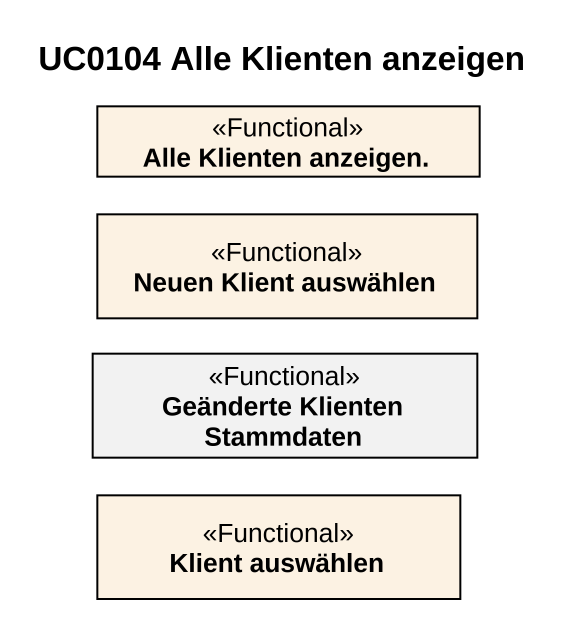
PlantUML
@startuml
title UC0104 Alle Klienten anzeigen
hide circle
hide empty members
class "Alle Klienten anzeigen." as Alle_Klienten_anzeigen <<Functional>> #FCF2E3
class "Neuen Klient auswählen" as Neuen_Klient_auswählen <<Functional>> #FCF2E3
class "Geänderte Klienten Stammdaten" as Geänderte_Klienten <<Functional>>
class "Klient auswählen" as Klient_auswählen <<Functional>> #FCF2E3
@enduml
